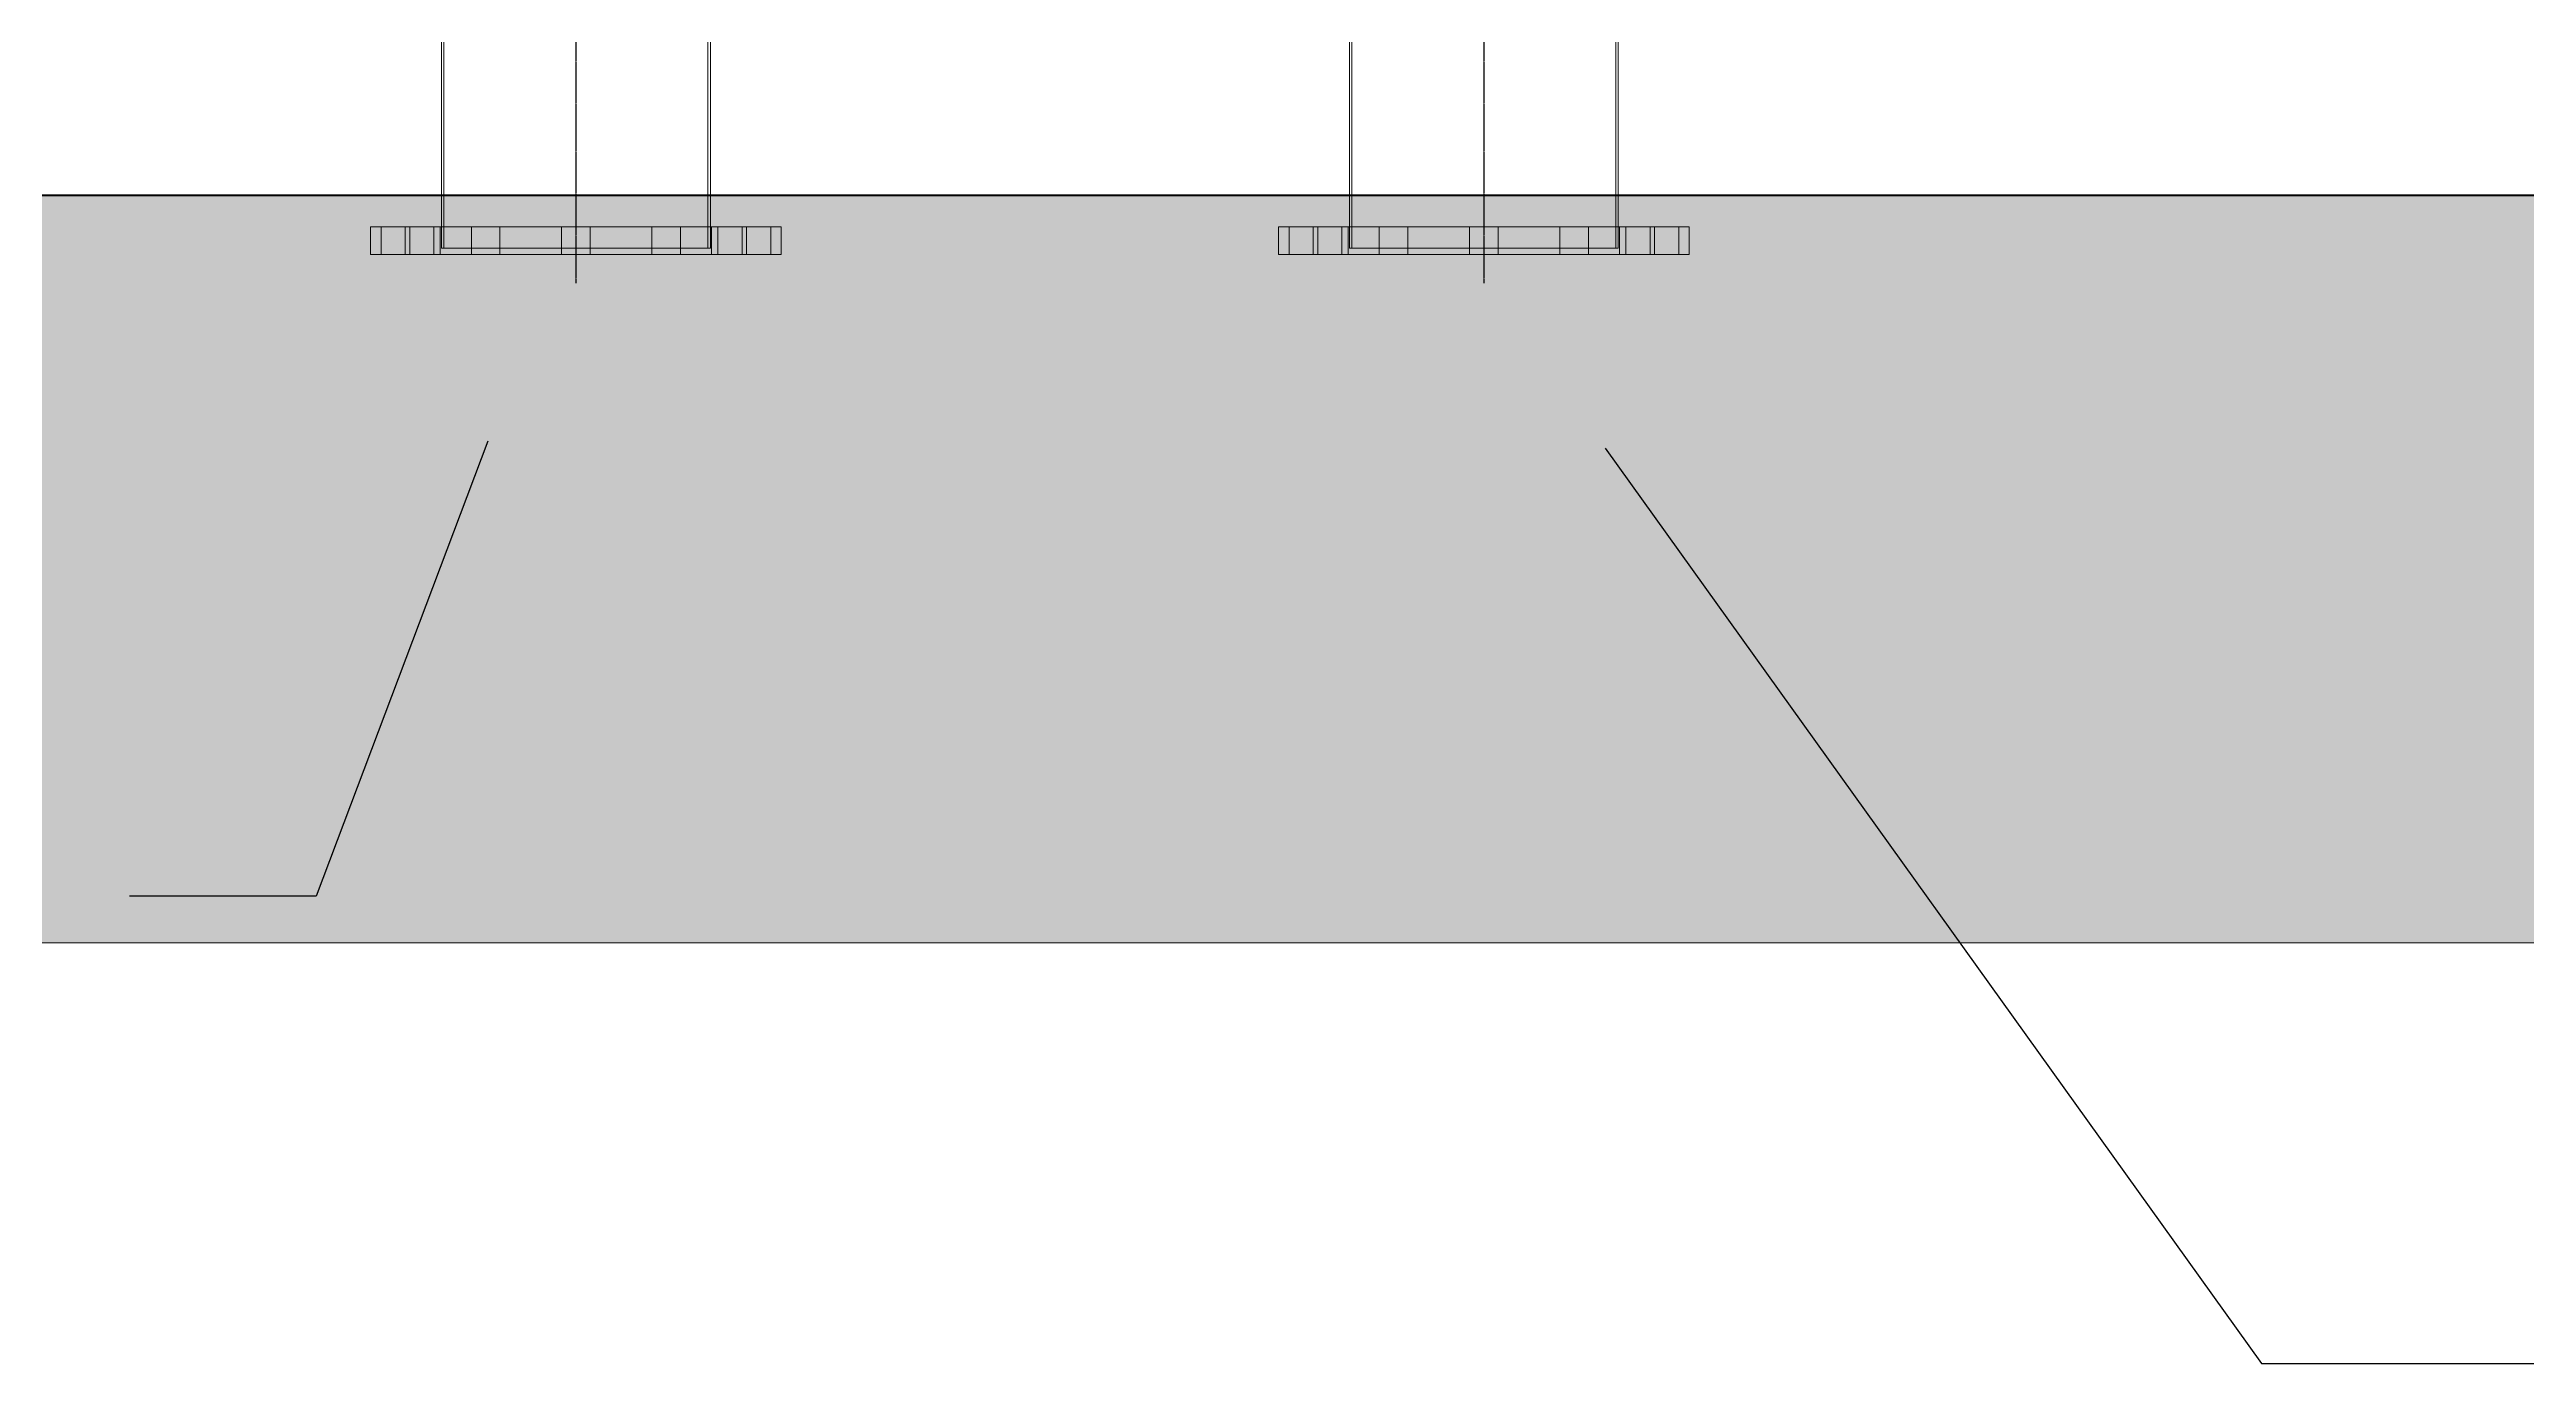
# Model space of a CAD drawing. Header units: millimetres. Extents: x 7627 to 39890, y 4589 to 27403.
# Drawn here: x 21087 to 23077, y 11463 to 12518 of the extents above; entities that cross this region are included whole.
import ezdxf
from ezdxf import colors
from ezdxf.entities.mleader import LeaderData, LeaderLine
from ezdxf.math import Vec2, Vec3

# ---------------------------------------------------------------- set-up
doc = ezdxf.new("R2010")
doc.units = ezdxf.units.MM
doc.linetypes.add('CENTER', pattern=[2, 1.25, -0.25, 0.25, -0.25])
for name, color, linetype in [('center', 1, 'CENTER'), ('냉각탑_dim', 1, 'Continuous'), ('냉각탑_찬넬방진', 1, 'Continuous')]:
    doc.layers.add(name, color=color, linetype=linetype)
doc.styles.get("Standard").update_dxf_attribs({"font": 'arial.ttf'})

# ---------------------------------------------------------------- blocks, each defined once
blk = doc.blocks.new('A$C4226346C')
at = {"color": 7, "lineweight": 15}
for p, q in [((23.3, 330), (23.3, 165)), ((45.3, 330), (23.3, 330)), ((23.3, 321.5), (45.3, 321.5)), ((45.3, 330), (45.3, 165)), ((23.3, 302.1), (45.3, 302.1)), ((23.3, 302.1), (45.3, 302.1)), ((23.3, 298.5), (45.3, 298.5)), ((217.1, 312.7), (217.1, 165)), ((220.3, 312.7), (217.1, 312.7)), ((220.3, 312.7), (217.1, 312.7)), ((220.3, 307), (217.1, 307)), ((220.3, 312.7), (220.3, 165)), ((23.3, 279.1), (45.3, 279.1)), ((23.3, 279.1), (45.3, 279.1)), ((217.1, 297), (220.3, 297)), ((217.1, 297), (220.3, 297)), ((217.1, 288), (220.3, 288)), ((217.1, 288), (220.3, 288)), ((45.3, 274), (23.3, 274)), ((28.3, 273), (28.3, 165)), ((45.3, 273), (28.3, 273)), ((220.3, 271), (28.3, 271)), ((217.1, 273), (45.3, 273)), ((220.3, 273), (217.1, 273)), ((220.3, 273), (217.1, 273)), ((217.1, 262.8), (220.3, 262.8)), ((217.1, 262.8), (220.3, 262.8)), ((220.3, 165), (220.3, 273)), ((23.3, 249), (45.3, 249)), ((23.3, 249), (45.3, 249)), ((217.1, 253.8), (220.3, 253.8)), ((217.1, 253.8), (220.3, 253.8)), ((23.3, 226), (45.3, 226)), ((23.3, 226), (45.3, 226)), ((217.1, 203.7), (220.3, 203.7)), ((217.1, 203.7), (220.3, 203.7)), ((217.1, 194.7), (220.3, 194.7)), ((217.1, 194.7), (220.3, 194.7)), ((23.3, 176.5), (45.3, 176.5)), ((23.3, 176.5), (45.3, 176.5)), ((23.3, 165), (23.3, 0)), ((28.3, 165), (28.3, 57)), ((28.3, 165), (28.3, 59)), ((45.3, 165), (45.3, 0)), ((217.1, 17.3), (217.1, 165)), ((220.3, 17.3), (220.3, 165)), ((220.3, 57), (220.3, 165)), ((220.3, 59), (220.3, 165)), ((23.3, 153.5), (45.3, 153.5)), ((23.3, 153.5), (45.3, 153.5)), ((217.1, 135.3), (220.3, 135.3)), ((217.1, 135.3), (220.3, 135.3)), ((217.1, 126.3), (220.3, 126.3)), ((217.1, 126.3), (220.3, 126.3)), ((23.3, 104), (45.3, 104)), ((23.3, 104), (45.3, 104)), ((23.3, 81), (45.3, 81)), ((23.3, 81), (45.3, 81)), ((217.1, 76.2), (220.3, 76.2)), ((217.1, 76.2), (220.3, 76.2)), ((217.1, 67.2), (220.3, 67.2)), ((217.1, 67.2), (220.3, 67.2)), ((45.3, 56), (23.3, 56)), ((23.3, 50.9), (45.3, 50.9)), ((23.3, 50.9), (45.3, 50.9)), ((220.3, 59), (28.3, 59)), ((45.3, 57), (28.3, 57)), ((217.1, 57), (45.3, 57)), ((220.3, 57), (217.1, 57)), ((220.3, 57), (217.1, 57)), ((217.1, 42), (220.3, 42)), ((217.1, 42), (220.3, 42)), ((23.3, 31.5), (45.3, 31.5)), ((23.3, 27.9), (45.3, 27.9)), ((23.3, 27.9), (45.3, 27.9)), ((217.1, 33), (220.3, 33)), ((217.1, 33), (220.3, 33)), ((220.3, 23), (217.1, 23)), ((23.3, 8.5), (45.3, 8.5)), ((220.3, 17.3), (217.1, 17.3)), ((220.3, 17.3), (217.1, 17.3)), ((45.3, 0), (23.3, 0))]:
    blk.add_line(p, q, dxfattribs=at)
at = {"layer": 'center'}
blk.add_line((249.8, 165), (0, 165), dxfattribs=at)
blk = doc.blocks.new('1')
at = {"layer": '냉각탑_찬넬방진', "ltscale": 30}
blk.add_line((24441.2, 12401.2), (18047.6, 12401.2), dxfattribs=at)
at = {"xscale": -1, "rotation": 270}
for p in [(21345.3, 12330.4), (22074.7, 12330.4)]:
    blk.add_blockref('A$C4226346C', p, dxfattribs=at)

msp = doc.modelspace()

# ---------------------------------------------------------------- hatches: boundary and pattern name
h = msp.add_hatch()
h.set_pattern_fill('AR-CONC', color=4)
h.set_pattern_definition([(50, (-310057.35, -189882.8), (182.18467, -15.939086), [19.05, -209.55]), (355, (-310057.35, -189882.8), (-35.24342, 191.056845), [15.24, -167.64058]), (100.451445, (-310042.17, -189884.12), (146.94125, 175.11775), [16.19001, -178.090245]), (46.1842, (-310057.35, -189832), (271.07904, -42.04233), [28.575, -314.325]), (96.63556, (-310034.76, -189835.5), (237.40413, 247.42612), [24.28502, -267.1356]), (351.18415, (-310057.35, -189832), (237.40413, 247.42612), [22.85997, -251.45973]), (21, (-310031.95, -189844.7), (151.61439, -102.2652), [19.05, -209.55]), (326, (-310031.95, -189844.7), (61.80203, 184.18797), [15.24, -167.64]), (71.451445, (-310019.31, -189853.22), (213.41642, 81.92277), [16.19001, -178.08994]), (37.5, (-310057.35, -189882.796), (3.088603, 84.555039), [0, -165.608, 0, -170.18, 0, -168.275]), (7.5, (-310057.35, -189882.8), (66.819663, 100.180575), [0, -97.028, 0, -161.798, 0, -64.135]), (327.5, (-310113.99, -189882.796), (135.590595, -5.728744), [0, -63.5, 0, -198.12, 0, -262.89]), (317.5, (-310139.39, -189882.8), (148.12918, 25.42649), [0, -82.55, 0, -131.572, 0, -186.69])])
edge = h.paths.add_edge_path()
edge.add_line((18047.6, 11800.7), (24647.5, 11800.7))
edge.add_line((24647.5, 11800.7), (24647.7, 12400.7))
edge.add_line((24647.7, 12400.7), (17897.7, 12400.7))
edge.add_line((17897.7, 12400.7), (17897.5, 11800.7))

# ---------------------------------------------------------------- linework, layer by layer
at = {"lineweight": 5}
for p, q in [((24647.6, 12400.7), (17897.6, 12400.7)), ((24647.6, 11800.7), (17897.6, 11800.7))]:
    msp.add_line(p, q, dxfattribs=at)

# ---------------------------------------------------------------- block references
msp.add_blockref('1', (0, 0))

# ---------------------------------------------------------------- leaders
at = {"layer": '냉각탑_dim'}
ml = msp.add_multileader_mtext('Standard', dxfattribs=at)
ml.set_content('')
ml.set_leader_properties(color=256)
ml.build(insert=Vec2(0, 0))
ml.multileader.update_dxf_attribs({"text_right_attachment_type": 6, "dogleg_length": 5, "arrow_head_size": 150, "scale": 30})
ctx = ml.context
ctx.base_point, ctx.scale, ctx.char_height, ctx.arrow_head_size, ctx.landing_gap_size, ctx.plane_origin, ctx.plane_x_axis, ctx.plane_y_axis = Vec3(21151.7, 11838.4), 30, 5.4, 150, 2.7, Vec3(21572.9, 12543.9), Vec3(-1, 0), Vec3(0, -1)
ctx.right_attachment = 6
notes = []
notes.append((ctx, [(0, (1, 1, 0), (21301.7, 11838.4), (-1, 0), 150, [(0, [(21492.6, 12343.9)], 0, [])])]))
ctx.mtext, ml.multileader.dxf.content_type = None, 0
ml = msp.add_multileader_mtext('Standard', dxfattribs=at)
ml.set_content('')
ml.set_leader_properties(color=256)
ml.build(insert=Vec2(0, 0))
ml.multileader.update_dxf_attribs({"text_right_attachment_type": 6, "dogleg_length": 5, "arrow_head_size": 150, "scale": 30})
ctx = ml.context
ctx.base_point, ctx.scale, ctx.char_height, ctx.arrow_head_size, ctx.landing_gap_size, ctx.plane_origin = Vec3(24296.8, 11463), 30, 5.4, 150, 2.7, Vec3(22169.3, 12320)
ctx.right_attachment = 6
notes.append((ctx, [(0, (1, 1, 0), (22864.3, 11463), (1, 0), 1432.5, [(0, [(22249.6, 12320)], 0, [])])]))
ctx.mtext, ml.multileader.dxf.content_type = None, 0
for ctx, leaders in notes:
    for number, flags, end, landing, length, lines in leaders:
        leader = LeaderData()
        leader.index, (leader.has_last_leader_line, leader.has_dogleg_vector, leader.attachment_direction) = number, flags
        leader.last_leader_point, leader.dogleg_vector, leader.dogleg_length = Vec3(end), Vec3(landing), length
        for number, points, colour, breaks in lines:
            line = LeaderLine()
            line.index, line.vertices, line.color, line.breaks = number, Vec3.list(points), colors.encode_raw_color(colour), breaks
            leader.lines.append(line)
        ctx.leaders.append(leader)

doc.saveas('drawing.dxf')
